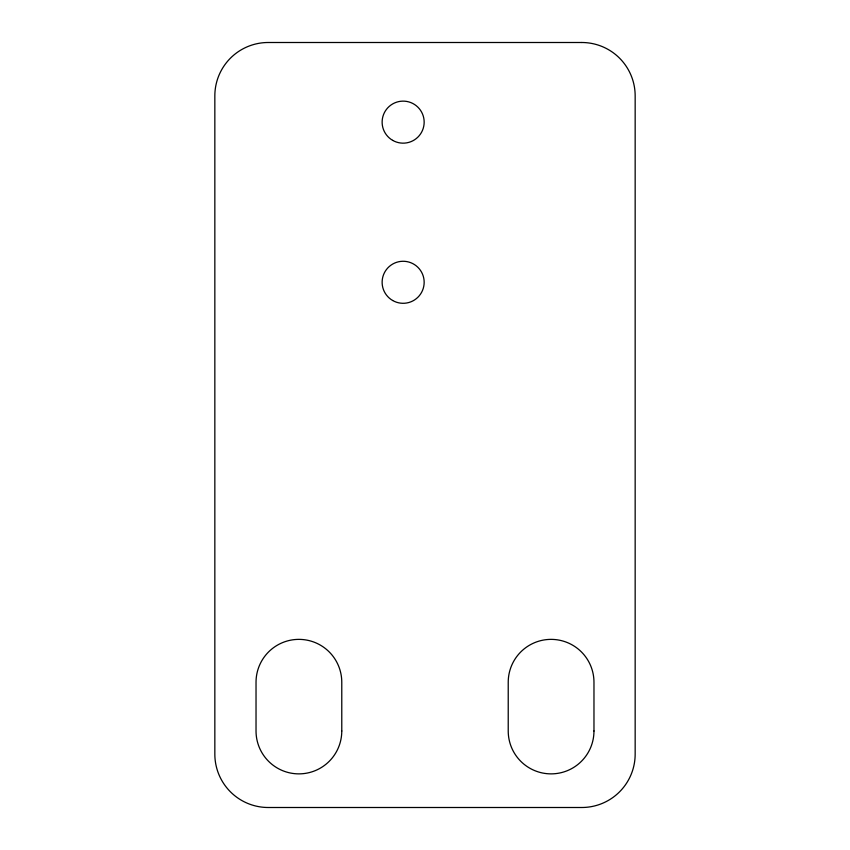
<?xml version="1.0" encoding="UTF-8"?>
<svg xmlns="http://www.w3.org/2000/svg" width="850" height="850" viewBox="0 0 850 850"><rect width="100%" height="100%" fill="white"/><g stroke="black" fill="none" stroke-linecap="round" stroke-linejoin="round"><path stroke-width="1.27" d="M581.782 42.5L268.217 42.5A53.38 53.38 0 0 0 214.837 95.88L214.837 754.12A53.38 53.38 0 0 0 268.217 807.5L581.782 807.5A53.38 53.38 0 0 0 635.162 754.12L635.162 95.88A53.38 53.38 0 0 0 581.782 42.5M593.969 731L593.969 682.242A42.872 42.872 0 0 0 551.097 639.37A42.872 42.872 0 0 0 508.226 682.242L508.226 731A42.872 42.872 0 0 0 551.097 773.872A42.872 42.872 0 0 0 593.969 731M341.774 731L341.774 682.242A42.872 42.872 0 0 0 298.902 639.37A42.872 42.872 0 0 0 256.031 682.242L256.031 731A42.872 42.872 0 0 0 298.902 773.872A42.872 42.872 0 0 0 341.774 731M392.636 140.346A21.016 21.016 0 0 0 424.161 122.145A21.016 21.016 0 0 0 392.636 103.944A21.016 21.016 0 0 0 392.636 140.346M392.636 300.486A21.016 21.016 0 0 0 424.161 282.285A21.016 21.016 0 0 0 392.636 264.084A21.016 21.016 0 0 0 392.636 300.486"/></g></svg>
